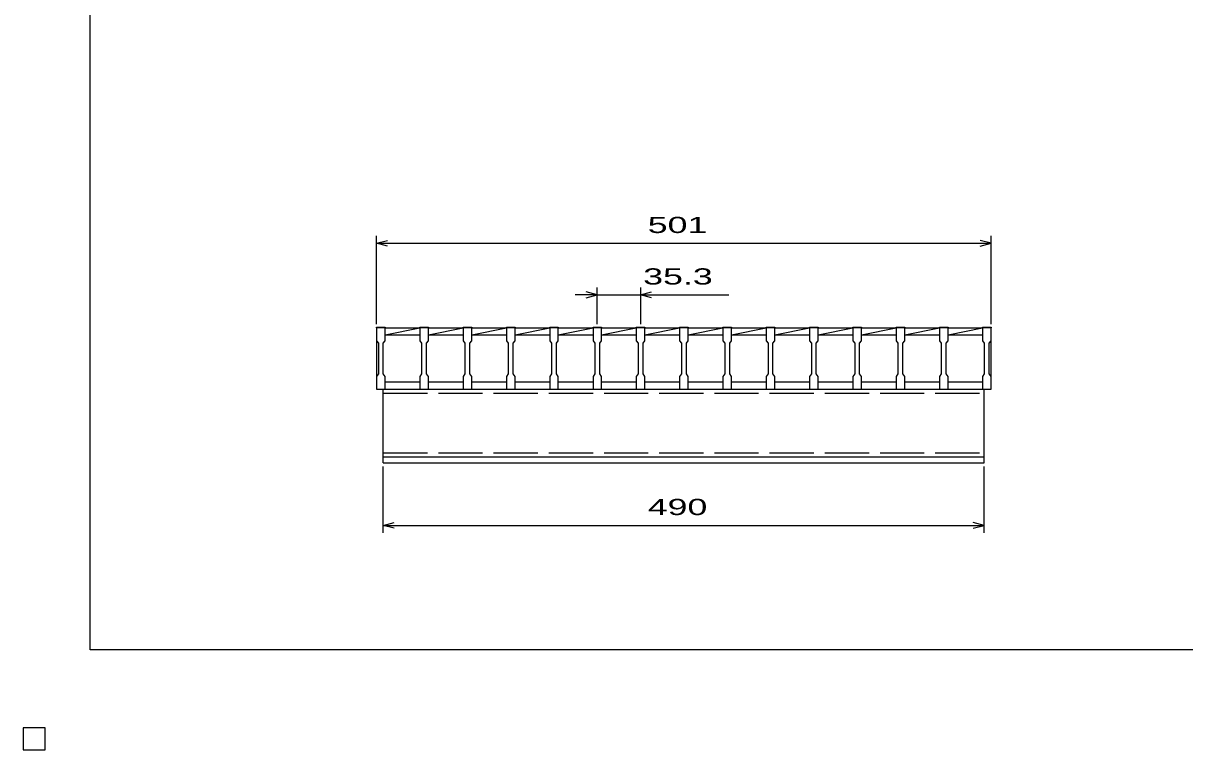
# Model space of a CAD drawing. Units: millimetres, scale not verified. Extents: x -1092 to 1039, y -770 to 632.
# Drawn here: x -1092 to -145, y -770 to -177 of the extents above; entities that cross this region are included whole.
import ezdxf
from ezdxf.enums import TextEntityAlignment as Align

# ---------------------------------------------------------------- set-up
doc = ezdxf.new("R2010")
doc.units = ezdxf.units.MM
doc.header["$LTSCALE"] = 6
doc.linetypes.add('DASHED', pattern=[7.5, 6, -1.5])
for name, color, linetype, lineweight in [('0_2', 150, 'Continuous', 25), ('16', 3, 'Continuous', 25), ('22', 4, 'Continuous', 25), ('24', 2, 'Continuous', 25), ('32', 4, 'Continuous', 25)]:
    doc.layers.add(name, color=color, linetype=linetype, lineweight=lineweight)
doc.styles.add('ベクトル', font='')
doc.styles.get('ベクトル').set_extended_font_data('ベクトル')

msp = doc.modelspace()

# ---------------------------------------------------------------- linework, layer by layer
at = {"layer": '0_2'}
for p, q in [((-1037.4, -687.9), (-1037.4, 632.1)), ((1038.6, -687.9), (-1037.4, -687.9)), ((-1074, -751.5), (-1092, -751.5)), ((-1092, -751.5), (-1092, -769.5)), ((-1074, -751.5), (-1092, -751.5)), ((-1092, -751.5), (-1092, -769.5)), ((-1074, -751.5), (-1092, -751.5)), ((-1092, -751.5), (-1092, -769.5)), ((-1074, -751.5), (-1092, -751.5)), ((-1092, -751.5), (-1092, -769.5)), ((-1074, -751.5), (-1092, -751.5)), ((-1092, -751.5), (-1092, -769.5)), ((-1074, -769.5), (-1074, -751.5)), ((-1074, -769.5), (-1074, -751.5)), ((-1074, -769.5), (-1074, -751.5)), ((-1074, -769.5), (-1074, -751.5)), ((-1074, -769.5), (-1074, -751.5)), ((-1092, -769.5), (-1074, -769.5)), ((-1092, -769.5), (-1074, -769.5)), ((-1092, -769.5), (-1074, -769.5)), ((-1092, -769.5), (-1074, -769.5)), ((-1092, -769.5), (-1074, -769.5))]:
    msp.add_line(p, q, dxfattribs=at)
at = {"layer": '16'}
for p, q in [((-804, -425.5), (-804, -424.8)), ((-804, -424.8), (-797, -424.8)), ((-804, -425.5), (-804, -436)), ((-797, -425.5), (-804, -425.5)), ((-804, -425.5), (-804, -469.5)), ((-797, -424.8), (-797, -425.5)), ((-797, -436), (-797, -425.5)), ((-797, -425.5), (-768.7, -425.5)), ((-797, -431), (-768.7, -425.5)), ((-768.7, -425.5), (-768.7, -424.8)), ((-768.7, -424.8), (-761.7, -424.8)), ((-768.7, -425.5), (-768.7, -436)), ((-761.7, -425.5), (-768.7, -425.5)), ((-761.7, -424.8), (-761.7, -425.5)), ((-761.7, -436), (-761.7, -425.5)), ((-761.7, -425.5), (-733.4, -425.5)), ((-761.7, -431), (-733.4, -425.5)), ((-733.4, -425.5), (-733.4, -424.8)), ((-733.4, -424.8), (-726.4, -424.8)), ((-733.4, -425.5), (-733.4, -436)), ((-726.4, -425.5), (-733.4, -425.5)), ((-726.4, -424.8), (-726.4, -425.5)), ((-726.4, -436), (-726.4, -425.5)), ((-726.4, -425.5), (-698.1, -425.5)), ((-726.4, -431), (-698.1, -425.5)), ((-698.1, -425.5), (-698.1, -424.8)), ((-698.1, -424.8), (-691.1, -424.8)), ((-698.1, -425.5), (-698.1, -436)), ((-691.1, -425.5), (-698.1, -425.5)), ((-691.1, -424.8), (-691.1, -425.5)), ((-691.1, -436), (-691.1, -425.5)), ((-691.1, -425.5), (-662.8, -425.5)), ((-691.1, -431), (-662.8, -425.5)), ((-662.8, -425.5), (-662.8, -424.8)), ((-662.8, -424.8), (-655.8, -424.8)), ((-662.8, -425.5), (-662.8, -436)), ((-655.8, -425.5), (-662.8, -425.5)), ((-655.8, -424.8), (-655.8, -425.5)), ((-655.8, -436), (-655.8, -425.5)), ((-655.8, -425.5), (-627.5, -425.5)), ((-655.8, -431), (-627.5, -425.5)), ((-627.5, -425.5), (-627.5, -424.8)), ((-627.5, -424.8), (-620.5, -424.8)), ((-627.5, -425.5), (-627.5, -436)), ((-620.5, -425.5), (-627.5, -425.5)), ((-620.5, -424.8), (-620.5, -425.5)), ((-620.5, -436), (-620.5, -425.5)), ((-620.5, -425.5), (-592.2, -425.5)), ((-620.5, -431), (-592.2, -425.5)), ((-592.2, -425.5), (-592.2, -424.8)), ((-592.2, -424.8), (-585.2, -424.8)), ((-592.2, -425.5), (-592.2, -436)), ((-585.2, -425.5), (-592.2, -425.5)), ((-585.2, -424.8), (-585.2, -425.5)), ((-585.2, -436), (-585.2, -425.5)), ((-585.2, -425.5), (-556.9, -425.5)), ((-585.2, -431), (-556.9, -425.5)), ((-556.9, -425.5), (-556.9, -424.8)), ((-556.9, -424.8), (-549.9, -424.8)), ((-556.9, -425.5), (-556.9, -436)), ((-549.9, -425.5), (-556.9, -425.5)), ((-549.9, -424.8), (-549.9, -425.5)), ((-549.9, -436), (-549.9, -425.5)), ((-549.9, -425.5), (-521.6, -425.5)), ((-549.9, -431), (-521.6, -425.5)), ((-521.6, -425.5), (-521.6, -424.8)), ((-521.6, -424.8), (-514.6, -424.8)), ((-521.6, -425.5), (-521.6, -436)), ((-514.6, -425.5), (-521.6, -425.5)), ((-514.6, -424.8), (-514.6, -425.5)), ((-514.6, -436), (-514.6, -425.5)), ((-514.6, -425.5), (-486.3, -425.5)), ((-514.6, -431), (-486.3, -425.5)), ((-486.3, -425.5), (-486.3, -424.8)), ((-486.3, -424.8), (-479.3, -424.8)), ((-486.3, -425.5), (-486.3, -436)), ((-479.3, -425.5), (-486.3, -425.5)), ((-479.3, -424.8), (-479.3, -425.5)), ((-479.3, -436), (-479.3, -425.5)), ((-479.3, -425.5), (-451, -425.5)), ((-479.3, -431), (-451, -425.5)), ((-451, -425.5), (-451, -424.8)), ((-451, -424.8), (-444, -424.8)), ((-451, -425.5), (-451, -436)), ((-444, -425.5), (-451, -425.5)), ((-444, -424.8), (-444, -425.5)), ((-444, -436), (-444, -425.5)), ((-444, -425.5), (-415.7, -425.5)), ((-444, -431), (-415.7, -425.5)), ((-415.7, -425.5), (-415.7, -424.8)), ((-415.7, -424.8), (-408.7, -424.8)), ((-415.7, -425.5), (-415.7, -436)), ((-408.7, -425.5), (-415.7, -425.5)), ((-408.7, -424.8), (-408.7, -425.5)), ((-408.7, -436), (-408.7, -425.5)), ((-408.7, -425.5), (-380.4, -425.5)), ((-408.7, -431), (-380.4, -425.5)), ((-380.4, -425.5), (-380.4, -424.8)), ((-380.4, -424.8), (-373.4, -424.8)), ((-380.4, -425.5), (-380.4, -436)), ((-373.4, -425.5), (-380.4, -425.5)), ((-373.4, -424.8), (-373.4, -425.5)), ((-373.4, -436), (-373.4, -425.5)), ((-373.4, -425.5), (-345.1, -425.5)), ((-373.4, -431), (-345.1, -425.5)), ((-345.1, -425.5), (-345.1, -424.8)), ((-345.1, -424.8), (-338.1, -424.8)), ((-345.1, -425.5), (-345.1, -436)), ((-338.1, -425.5), (-345.1, -425.5)), ((-338.1, -424.8), (-338.1, -425.5)), ((-338.1, -436), (-338.1, -425.5)), ((-338.1, -425.5), (-310, -425.5)), ((-338.1, -431), (-310, -425.539)), ((-310, -425.5), (-310, -424.8)), ((-310, -424.8), (-303, -424.8)), ((-310, -425.5), (-310, -436)), ((-303, -425.5), (-310, -425.5)), ((-303, -424.8), (-303, -425.5)), ((-303, -436), (-303, -425.5)), ((-303, -469.5), (-303, -425.5)), ((-797, -431), (-768.7, -431)), ((-761.7, -431), (-733.4, -431)), ((-726.4, -431), (-698.1, -431)), ((-691.1, -431), (-662.8, -431)), ((-655.8, -431), (-627.5, -431)), ((-620.5, -431), (-592.2, -431)), ((-585.2, -431), (-556.9, -431)), ((-549.9, -431), (-521.6, -431)), ((-514.6, -431), (-486.3, -431)), ((-479.3, -431), (-451, -431)), ((-444, -431), (-415.7, -431)), ((-408.7, -431), (-380.4, -431)), ((-373.4, -431), (-345.1, -431)), ((-338.1, -431), (-310, -431)), ((-804, -436), (-802.5, -438)), ((-802.5, -438), (-802.5, -463)), ((-798.5, -438), (-797, -436)), ((-798.5, -463), (-798.5, -438)), ((-768.7, -436), (-767.2, -438)), ((-767.2, -438), (-767.2, -463)), ((-763.2, -438), (-761.7, -436)), ((-763.2, -463), (-763.2, -438)), ((-733.4, -436), (-731.9, -438)), ((-731.9, -438), (-731.9, -463)), ((-727.9, -438), (-726.4, -436)), ((-727.9, -463), (-727.9, -438)), ((-698.1, -436), (-696.6, -438)), ((-696.6, -438), (-696.6, -463)), ((-692.6, -438), (-691.1, -436)), ((-692.6, -463), (-692.6, -438)), ((-662.8, -436), (-661.3, -438)), ((-661.3, -438), (-661.3, -463)), ((-657.3, -438), (-655.8, -436)), ((-657.3, -463), (-657.3, -438)), ((-627.5, -436), (-626, -438)), ((-626, -438), (-626, -463)), ((-622, -438), (-620.5, -436)), ((-622, -463), (-622, -438)), ((-592.2, -436), (-590.7, -438)), ((-590.7, -438), (-590.7, -463)), ((-586.7, -438), (-585.2, -436)), ((-586.7, -463), (-586.7, -438)), ((-556.9, -436), (-555.4, -438)), ((-555.4, -438), (-555.4, -463)), ((-551.4, -438), (-549.9, -436)), ((-551.4, -463), (-551.4, -438)), ((-521.6, -436), (-520.1, -438)), ((-520.1, -438), (-520.1, -463)), ((-516.1, -438), (-514.6, -436)), ((-516.1, -463), (-516.1, -438)), ((-486.3, -436), (-484.8, -438)), ((-484.8, -438), (-484.8, -463)), ((-480.8, -438), (-479.3, -436)), ((-480.8, -463), (-480.8, -438)), ((-451, -436), (-449.5, -438)), ((-449.5, -438), (-449.5, -463)), ((-445.5, -438), (-444, -436)), ((-445.5, -463), (-445.5, -438)), ((-415.7, -436), (-414.2, -438)), ((-414.2, -438), (-414.2, -463)), ((-410.2, -438), (-408.7, -436)), ((-410.2, -463), (-410.2, -438)), ((-380.4, -436), (-378.9, -438)), ((-378.9, -438), (-378.9, -463)), ((-374.9, -438), (-373.4, -436)), ((-374.9, -463), (-374.9, -438)), ((-345.1, -436), (-343.6, -438)), ((-343.6, -438), (-343.6, -463)), ((-339.6, -438), (-338.1, -436)), ((-339.6, -463), (-339.6, -438)), ((-310, -436), (-308.5, -438)), ((-308.5, -438), (-308.5, -463)), ((-304.5, -438), (-303, -436)), ((-304.5, -463), (-304.5, -438)), ((-802.5, -463), (-804, -465)), ((-797, -465), (-798.5, -463)), ((-767.2, -463), (-768.7, -465)), ((-761.7, -465), (-763.2, -463)), ((-731.9, -463), (-733.4, -465)), ((-726.4, -465), (-727.9, -463)), ((-696.6, -463), (-698.1, -465)), ((-691.1, -465), (-692.6, -463)), ((-661.3, -463), (-662.8, -465)), ((-655.8, -465), (-657.3, -463)), ((-626, -463), (-627.5, -465)), ((-620.5, -465), (-622, -463)), ((-590.7, -463), (-592.2, -465)), ((-585.2, -465), (-586.7, -463)), ((-555.4, -463), (-556.9, -465)), ((-549.9, -465), (-551.4, -463)), ((-520.1, -463), (-521.6, -465)), ((-514.6, -465), (-516.1, -463)), ((-484.8, -463), (-486.3, -465)), ((-479.3, -465), (-480.8, -463)), ((-449.5, -463), (-451, -465)), ((-444, -465), (-445.5, -463)), ((-414.2, -463), (-415.7, -465)), ((-408.7, -465), (-410.2, -463)), ((-378.9, -463), (-380.4, -465)), ((-373.4, -465), (-374.9, -463)), ((-343.6, -463), (-345.1, -465)), ((-338.1, -465), (-339.6, -463)), ((-308.5, -463), (-310, -465)), ((-303, -465), (-304.5, -463)), ((-804, -465), (-804, -475.5)), ((-797, -475.5), (-797, -465)), ((-797, -469.5), (-768.7, -469.5)), ((-768.7, -465), (-768.7, -475.5)), ((-761.7, -475.5), (-761.7, -465)), ((-761.7, -469.5), (-733.4, -469.5)), ((-733.4, -465), (-733.4, -475.5)), ((-726.4, -475.5), (-726.4, -465)), ((-726.4, -469.5), (-698.1, -469.5)), ((-698.1, -465), (-698.1, -475.5)), ((-691.1, -475.5), (-691.1, -465)), ((-691.1, -469.5), (-662.8, -469.5)), ((-662.8, -465), (-662.8, -475.5)), ((-655.8, -475.5), (-655.8, -465)), ((-655.8, -469.5), (-627.5, -469.5)), ((-627.5, -465), (-627.5, -475.5)), ((-620.5, -475.5), (-620.5, -465)), ((-620.5, -469.5), (-592.2, -469.5)), ((-592.2, -465), (-592.2, -475.5)), ((-585.2, -475.5), (-585.2, -465)), ((-585.2, -469.5), (-556.9, -469.5)), ((-556.9, -465), (-556.9, -475.5)), ((-549.9, -475.5), (-549.9, -465)), ((-549.9, -469.5), (-521.6, -469.5)), ((-521.6, -465), (-521.6, -475.5)), ((-514.6, -475.5), (-514.6, -465)), ((-514.6, -469.5), (-486.3, -469.5)), ((-486.3, -465), (-486.3, -475.5)), ((-479.3, -475.5), (-479.3, -465)), ((-479.3, -469.5), (-451, -469.5)), ((-451, -465), (-451, -475.5)), ((-444, -475.5), (-444, -465)), ((-444, -469.5), (-415.7, -469.5)), ((-415.7, -465), (-415.7, -475.5)), ((-408.7, -475.5), (-408.7, -465)), ((-408.7, -469.5), (-380.4, -469.5)), ((-380.4, -465), (-380.4, -475.5)), ((-373.4, -475.5), (-373.4, -465)), ((-373.4, -469.5), (-345.1, -469.5)), ((-345.1, -465), (-345.1, -475.5)), ((-338.1, -475.5), (-338.1, -465)), ((-338.1, -469.5), (-310, -469.5)), ((-310, -465), (-310, -475.5)), ((-303, -475.5), (-303, -465)), ((-804, -475.5), (-797, -475.5)), ((-798.5, -475.5), (-308.5, -475.5)), ((-798.5, -530.5), (-798.5, -475.5)), ((-768.7, -475.5), (-761.7, -475.5)), ((-733.4, -475.5), (-726.4, -475.5)), ((-698.1, -475.5), (-691.1, -475.5)), ((-662.8, -475.5), (-655.8, -475.5)), ((-627.5, -475.5), (-620.5, -475.5)), ((-592.2, -475.5), (-585.2, -475.5)), ((-556.9, -475.5), (-549.9, -475.5)), ((-521.6, -475.5), (-514.6, -475.5)), ((-486.3, -475.5), (-479.3, -475.5)), ((-451, -475.5), (-444, -475.5)), ((-415.7, -475.5), (-408.7, -475.5)), ((-380.4, -475.5), (-373.4, -475.5)), ((-345.1, -475.5), (-338.1, -475.5)), ((-310, -475.5), (-303, -475.5)), ((-308.5, -530.5), (-308.5, -475.5)), ((-798.5, -530.5), (-308.5, -530.5)), ((-798.5, -535.5), (-798.5, -530.5)), ((-798.5, -530.5), (-308.5, -530.5)), ((-798.5, -535.5), (-308.5, -535.5)), ((-308.5, -535.5), (-308.5, -530.5)), ((-1074, -751.5), (-1092, -751.5)), ((-1092, -751.5), (-1092, -769.5)), ((-1074, -751.5), (-1092, -751.5)), ((-1092, -751.5), (-1092, -769.5)), ((-1074, -751.5), (-1092, -751.5)), ((-1092, -751.5), (-1092, -769.5)), ((-1074, -751.5), (-1092, -751.5)), ((-1092, -751.5), (-1092, -769.5)), ((-1074, -751.5), (-1092, -751.5)), ((-1092, -751.5), (-1092, -769.5)), ((-1074, -769.5), (-1074, -751.5)), ((-1074, -769.5), (-1074, -751.5)), ((-1074, -769.5), (-1074, -751.5)), ((-1074, -769.5), (-1074, -751.5)), ((-1074, -769.5), (-1074, -751.5)), ((-1092, -769.5), (-1074, -769.5)), ((-1092, -769.5), (-1074, -769.5)), ((-1092, -769.5), (-1074, -769.5)), ((-1092, -769.5), (-1074, -769.5)), ((-1092, -769.5), (-1074, -769.5))]:
    msp.add_line(p, q, dxfattribs=at)
at = {"layer": '16', "linetype": 'DASHED'}
for p, q in [((-798.5, -478.7), (-308.5, -478.7)), ((-798.5, -527.3), (-308.5, -527.3))]:
    msp.add_line(p, q, dxfattribs=at)
at = {"layer": '22'}
for p, q in [((-804, -422.5), (-804, -350.5)), ((-804, -356.5), (-795, -354.1)), ((-795, -358.9), (-804, -356.5)), ((-804, -356.5), (-303, -356.5)), ((-303, -356.5), (-312, -354.1)), ((-312, -358.9), (-303, -356.5)), ((-303, -422.5), (-303, -350.5)), ((-624, -398.5), (-633, -396.1)), ((-624, -422.5), (-624, -392.5)), ((-588.7, -392.5), (-588.7, -422.5)), ((-588.7, -398.5), (-579.7, -396.1)), ((-624, -398.5), (-642, -398.5)), ((-633, -400.9), (-624, -398.5)), ((-624, -398.5), (-588.7, -398.5)), ((-579.7, -400.9), (-588.7, -398.5)), ((-588.7, -398.5), (-516.7, -398.5)), ((-798.5, -592.5), (-798.5, -538.5)), ((-308.5, -592.5), (-308.5, -538.5)), ((-798.5, -586.5), (-789.5, -584.1)), ((-789.5, -588.9), (-798.5, -586.5)), ((-798.5, -586.5), (-308.5, -586.5)), ((-308.5, -586.5), (-317.5, -584.1)), ((-317.5, -588.9), (-308.5, -586.5))]:
    msp.add_line(p, q, dxfattribs=at)
at = {"layer": '22', "color": 2}
for p, q in [((-1074, -751.5), (-1092, -751.5)), ((-1092, -751.5), (-1092, -769.5)), ((-1074, -751.5), (-1092, -751.5)), ((-1092, -751.5), (-1092, -769.5)), ((-1074, -751.5), (-1092, -751.5)), ((-1092, -751.5), (-1092, -769.5)), ((-1074, -769.5), (-1074, -751.5)), ((-1074, -769.5), (-1074, -751.5)), ((-1074, -769.5), (-1074, -751.5)), ((-1092, -769.5), (-1074, -769.5)), ((-1092, -769.5), (-1074, -769.5)), ((-1092, -769.5), (-1074, -769.5))]:
    msp.add_line(p, q, dxfattribs=at)
at = {"layer": '24', "color": 4}
for p, q in [((-1074, -751.5), (-1092, -751.5)), ((-1092, -751.5), (-1092, -769.5)), ((-1074, -751.5), (-1092, -751.5)), ((-1092, -751.5), (-1092, -769.5)), ((-1074, -751.5), (-1092, -751.5)), ((-1092, -751.5), (-1092, -769.5)), ((-1074, -769.5), (-1074, -751.5)), ((-1074, -769.5), (-1074, -751.5)), ((-1074, -769.5), (-1074, -751.5)), ((-1092, -769.5), (-1074, -769.5)), ((-1092, -769.5), (-1074, -769.5)), ((-1092, -769.5), (-1074, -769.5))]:
    msp.add_line(p, q, dxfattribs=at)
at = {"layer": '32'}
for p, q in [((-1074, -751.5), (-1092, -751.5)), ((-1092, -751.5), (-1092, -769.5)), ((-1074, -751.5), (-1092, -751.5)), ((-1092, -751.5), (-1092, -769.5)), ((-1074, -751.5), (-1092, -751.5)), ((-1092, -751.5), (-1092, -769.5)), ((-1074, -751.5), (-1092, -751.5)), ((-1092, -751.5), (-1092, -769.5)), ((-1074, -751.5), (-1092, -751.5)), ((-1092, -751.5), (-1092, -769.5)), ((-1074, -769.5), (-1074, -751.5)), ((-1074, -769.5), (-1074, -751.5)), ((-1074, -769.5), (-1074, -751.5)), ((-1074, -769.5), (-1074, -751.5)), ((-1074, -769.5), (-1074, -751.5)), ((-1092, -769.5), (-1074, -769.5)), ((-1092, -769.5), (-1074, -769.5)), ((-1092, -769.5), (-1074, -769.5)), ((-1092, -769.5), (-1074, -769.5)), ((-1092, -769.5), (-1074, -769.5))]:
    msp.add_line(p, q, dxfattribs=at)

# ---------------------------------------------------------------- texts
at = {"layer": '22', "color": 2, "style": 'ベクトル', "width": 1.65}
for s, p in [(' 501 ', (-591, -341.5)), (' 35.3 ', (-594.7, -383.5)), (' 490 ', (-591, -571.5))]:
    msp.add_text(s, height=13.2, dxfattribs=at).set_placement(p, align=Align.MIDDLE_LEFT)

doc.saveas('drawing.dxf')
